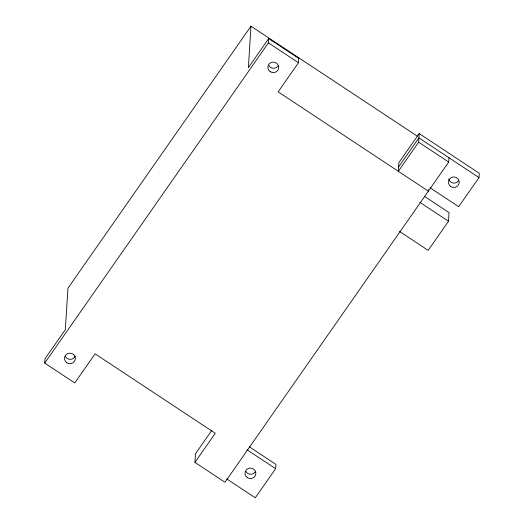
<?xml version="1.0" encoding="UTF-8"?>
<svg xmlns="http://www.w3.org/2000/svg" width="524" height="524" viewBox="0 0 524 524"><rect width="100%" height="100%" fill="white"/><g stroke="black" fill="none" stroke-linecap="round" stroke-linejoin="round"><path stroke-width="0.79" d="M448.97 157.724L448.695 162.047L224.979 482.257L194.935 462.391L215.272 433.283L95.099 353.831L74.762 382.946L44.717 363.08L44.992 358.763L65.33 329.655L67.937 288.193L250.976 26.2L417.582 136.345M194.935 462.391L195.478 453.758L211.657 430.604M250.976 26.2L248.369 67.662L268.707 38.553L298.752 58.413L298.477 62.736L278.139 91.844L428.357 191.155L428.449 189.714M44.717 363.08L268.439 42.87L268.707 38.553M226.617 478.838L255.293 497.8L275.631 468.692L275.899 464.369L249.273 446.762M419.193 133.548L398.856 162.656L398.312 171.296L418.65 142.181L419.193 133.548L479.283 173.274L479.008 177.59L458.67 206.698L429.994 187.743M399.491 231.405L428.167 250.367L448.505 221.252L449.048 212.62L424.466 196.362M398.587 166.973L418.925 137.864L479.008 177.59M268.439 42.87L298.477 62.736M418.65 142.181L448.695 162.047M419.829 202.297L448.505 221.252M246.955 449.73L275.631 468.692M458.598 180.872A5.443 5.286 3.6 0 1 448.747 178.874M255.221 471.973A5.443 5.286 3.6 0 1 245.815 471.286M278.067 66.017A5.443 5.286 3.6 0 1 268.668 65.33M75.325 355.888A5.443 5.286 3.6 0 1 65.284 356.431M270.24 71.722A5.443 5.286 3.6 0 0 278.716 67.753A5.443 5.286 3.6 0 0 270.908 62.592A5.443 5.286 3.6 0 0 270.24 71.722M66.856 362.824A5.443 5.286 3.6 0 0 75.338 358.855A5.443 5.286 3.6 0 0 67.531 353.693A5.443 5.286 3.6 0 0 66.856 362.824M450.771 186.577A5.443 5.286 3.6 0 0 459.247 182.607A5.443 5.286 3.6 0 0 451.446 177.453A5.443 5.286 3.6 0 0 450.771 186.577M247.387 477.678A5.443 5.286 3.6 0 0 255.869 473.709A5.443 5.286 3.6 0 0 248.062 468.548A5.443 5.286 3.6 0 0 247.387 477.678"/></g></svg>
